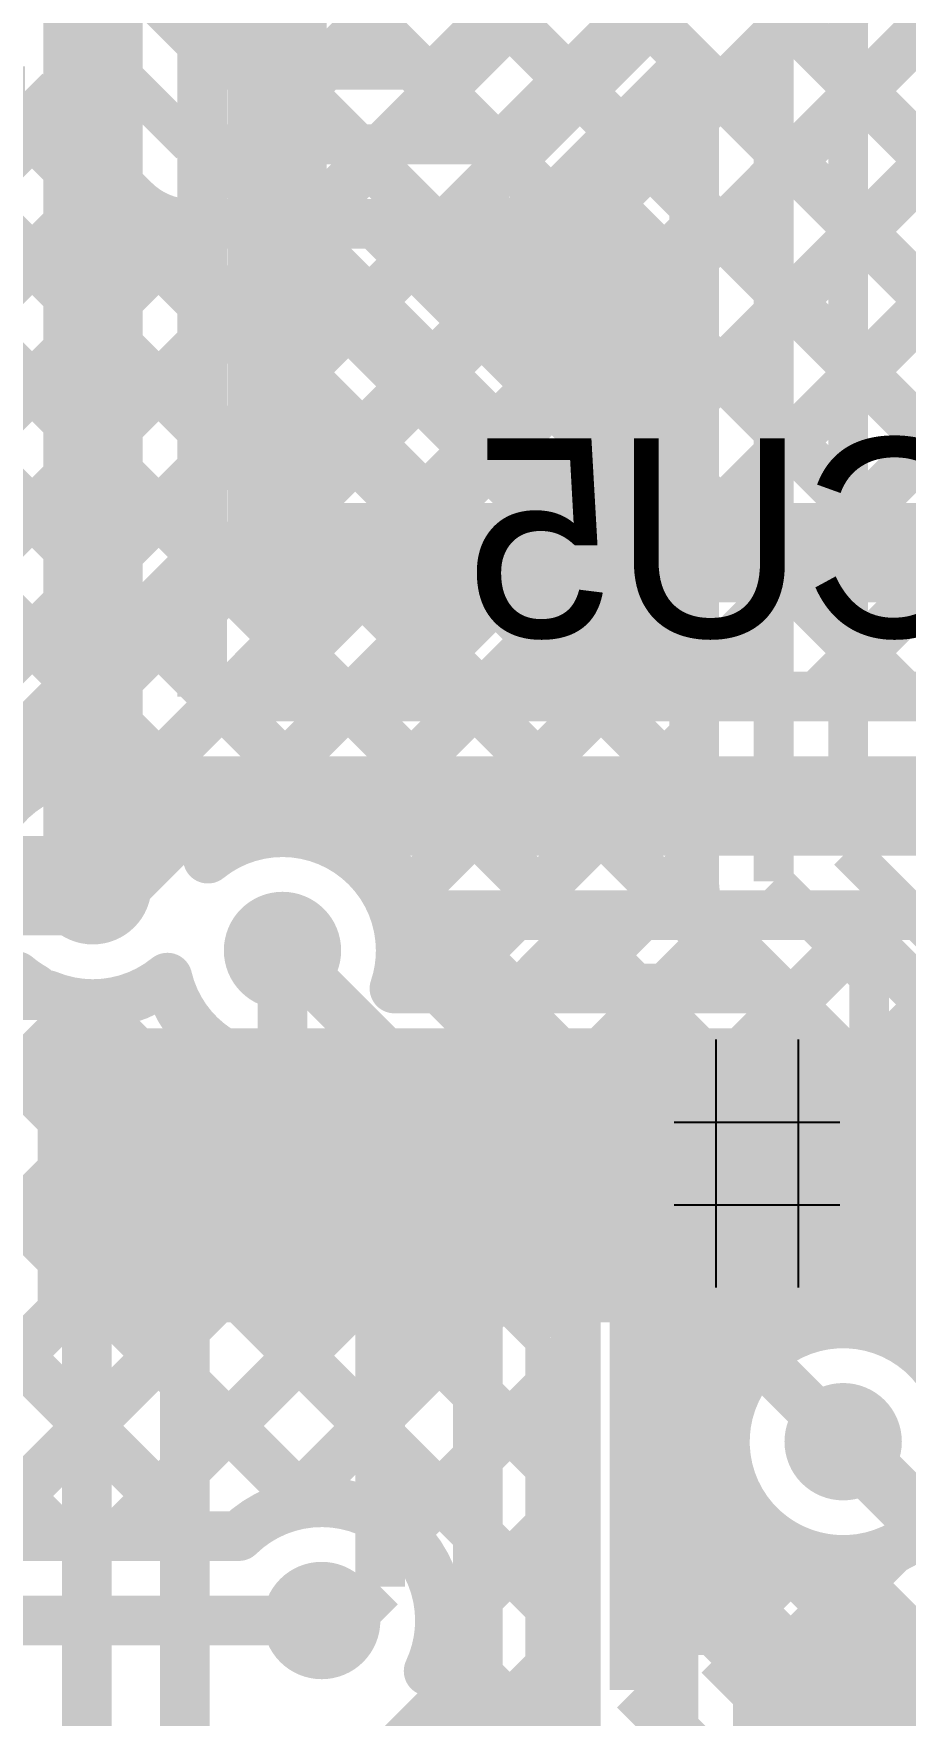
# Model space of a CAD drawing. Header units: millimetres. Extents: x 0.79 to 4.38, y 0.99 to 3.94.
# Drawn here: x 2.775 to 2.9505, y 2.0489 to 2.3875 of the extents above; entities that cross this region are included whole.
import ezdxf

# ---------------------------------------------------------------- set-up
doc = ezdxf.new("R2010")
doc.units = ezdxf.units.MM
doc.header["$MEASUREMENT"] = 0
for name, color, linetype in [('BottomLayer', 5, 'Continuous'), ('BottomOverlay', 54, 'Continuous'), ('BottomPaste', 16, 'Continuous'), ('BottomSolder', 6, 'Continuous'), ('MultiLayer', 9, 'Continuous'), ('TopLayer', 1, 'Continuous'), ('TopPaste', 8, 'Continuous'), ('TopSolder', 216, 'Continuous'), ('ViaHoleLayer', 16, 'Continuous')]:
    doc.layers.add(name, color=color, linetype=linetype)

# ---------------------------------------------------------------- blocks, each defined once
blk = doc.blocks.new('C__0402_B_39')
at = {"layer": 'BottomLayer'}
for points in [[(-0.0275, 0.0125), (-0.0275, -0.0125), (-0.0095, 0.0125), (-0.0095, -0.0125)], [(0.0095, 0.0125), (0.0095, -0.0125), (0.0275, 0.0125), (0.0275, -0.0125)]]:
    blk.add_solid(points, dxfattribs=at)
at = {"layer": 'BottomOverlay', "const_width": 0.01}
for points in [[(-0.034, 0.019), (-0.034, -0.0185)], [(0.034, 0.019), (-0.034, 0.019)], [(0.034, 0.019), (0.034, -0.0185)], [(0.034, -0.0185), (-0.034, -0.0185)]]:
    blk.add_lwpolyline(points, dxfattribs=at)
at = {"layer": 'BottomPaste'}
for points in [[(-0.0275, 0.0125), (-0.0275, -0.0125), (-0.0095, 0.0125), (-0.0095, -0.0125)], [(0.0095, 0.0125), (0.0095, -0.0125), (0.0275, 0.0125), (0.0275, -0.0125)]]:
    blk.add_solid(points, dxfattribs=at)
at = {"layer": 'BottomSolder'}
for points in [[(-0.0315, 0.0165), (-0.0315, -0.0165), (-0.0055, 0.0165), (-0.0055, -0.0165)], [(0.0055, 0.0165), (0.0055, -0.0165), (0.0315, 0.0165), (0.0315, -0.0165)]]:
    blk.add_solid(points, dxfattribs=at)
blk = doc.blocks.new('STM32F070CBT6TR_218')
at = {"layer": 'TopLayer'}
for points in [[(-0.05512, 0.13976), (-0.04331, 0.13976), (-0.05512, 0.19094), (-0.04331, 0.19094)], [(-0.03543, 0.13976), (-0.02362, 0.13976), (-0.03543, 0.19094), (-0.02362, 0.19094)], [(-0.01575, 0.13976), (-0.00394, 0.13976), (-0.01575, 0.19094), (-0.00394, 0.19094)], [(0.00394, 0.13976), (0.01575, 0.13976), (0.00394, 0.19094), (0.01575, 0.19094)], [(0.02362, 0.13976), (0.03543, 0.13976), (0.02362, 0.19094), (0.03543, 0.19094)], [(0.04331, 0.13976), (0.05512, 0.13976), (0.04331, 0.19094), (0.05512, 0.19094)], [(0.06299, 0.13976), (0.0748, 0.13976), (0.06299, 0.19094), (0.0748, 0.19094)], [(0.08268, 0.13976), (0.09449, 0.13976), (0.08268, 0.19094), (0.09449, 0.19094)], [(0.10236, 0.13976), (0.11417, 0.13976), (0.10236, 0.19094), (0.11417, 0.19094)]]:
    blk.add_solid(points, dxfattribs=at)
at = {"layer": 'TopPaste'}
for points in [[(-0.05512, 0.13976), (-0.04331, 0.13976), (-0.05512, 0.19094), (-0.04331, 0.19094)], [(-0.03543, 0.13976), (-0.02362, 0.13976), (-0.03543, 0.19094), (-0.02362, 0.19094)], [(-0.01575, 0.13976), (-0.00394, 0.13976), (-0.01575, 0.19094), (-0.00394, 0.19094)], [(0.00394, 0.13976), (0.01575, 0.13976), (0.00394, 0.19094), (0.01575, 0.19094)], [(0.02362, 0.13976), (0.03543, 0.13976), (0.02362, 0.19094), (0.03543, 0.19094)], [(0.04331, 0.13976), (0.05512, 0.13976), (0.04331, 0.19094), (0.05512, 0.19094)], [(0.06299, 0.13976), (0.0748, 0.13976), (0.06299, 0.19094), (0.0748, 0.19094)], [(0.08268, 0.13976), (0.09449, 0.13976), (0.08268, 0.19094), (0.09449, 0.19094)], [(0.10236, 0.13976), (0.11417, 0.13976), (0.10236, 0.19094), (0.11417, 0.19094)]]:
    blk.add_solid(points, dxfattribs=at)
at = {"layer": 'TopSolder'}
for points in [[(-0.05912, 0.13576), (-0.03931, 0.13576), (-0.05912, 0.19494), (-0.03931, 0.19494)], [(-0.03943, 0.13576), (-0.01962, 0.13576), (-0.03943, 0.19494), (-0.01962, 0.19494)], [(-0.01975, 0.13576), (0.00006, 0.13576), (-0.01975, 0.19494), (0.00006, 0.19494)], [(-0.00006, 0.13576), (0.01975, 0.13576), (-0.00006, 0.19494), (0.01975, 0.19494)], [(0.01962, 0.13576), (0.03943, 0.13576), (0.01962, 0.19494), (0.03943, 0.19494)], [(0.03931, 0.13576), (0.05912, 0.13576), (0.03931, 0.19494), (0.05912, 0.19494)], [(0.05899, 0.13576), (0.0788, 0.13576), (0.05899, 0.19494), (0.0788, 0.19494)], [(0.07868, 0.13576), (0.09849, 0.13576), (0.07868, 0.19494), (0.09849, 0.19494)], [(0.09836, 0.13576), (0.11817, 0.13576), (0.09836, 0.19494), (0.11817, 0.19494)]]:
    blk.add_solid(points, dxfattribs=at)

msp = doc.modelspace()

# ---------------------------------------------------------------- linework, layer by layer
at = {"layer": 'BottomLayer'}
for points, const_width in [([(2.80892, 2.45196), (3.01088, 2.25)], 0.01), ([(2.78692, 2.21592), (2.78692, 2.439)], 0.02), ([(2.80892, 2.254), (2.80892, 2.439)], 0.01), ([(2.80892, 2.27152), (2.97448, 2.43708)], 0.01), ([(2.80892, 2.42368), (2.98259, 2.25)], 0.01), ([(2.80892, 2.38465), (2.84543, 2.42117)], 0.01), ([(2.80892, 2.35637), (2.87196, 2.41941)], 0.01), ([(2.80892, 2.32808), (2.89712, 2.41628)], 0.01), ([(2.80892, 2.2998), (2.92532, 2.4162)], 0.01), ([(2.87052, 2.41864), (3.05016, 2.239)], 0.01), ([(2.90059, 2.41685), (3.07934, 2.2381)], 0.01), ([(2.92931, 2.41642), (2.98677, 2.35895)], 0.01), ([(2.81969, 2.254), (2.97614, 2.41046)], 0.01), ([(2.824, 2.285), (2.824, 2.403)], 0.02), ([(2.84797, 2.254), (2.99516, 2.40119)], 0.01), ([(2.80892, 2.39539), (2.95031, 2.254)], 0.01), ([(2.80892, 2.36711), (2.92202, 2.254)], 0.01), ([(2.87625, 2.254), (2.98467, 2.36242)], 0.01), ([(2.93282, 2.254), (3.03485, 2.35603)], 0.01), ([(2.90454, 2.254), (3.0004, 2.34986)], 0.01), ([(2.80892, 2.33882), (2.89374, 2.254)], 0.01), ([(2.53037, 2.33453), (2.7799, 2.085)], 0.01), ([(2.55865, 2.33453), (2.80818, 2.085)], 0.01), ([(2.80892, 2.31054), (2.86546, 2.254)], 0.01), ([(2.826, 2.283), (3.004, 2.283)], 0.02), ([(2.80892, 2.28225), (2.83717, 2.254)], 0.01), ([(2.80892, 2.254), (2.95589, 2.254)], 0.01), ([(2.78692, 2.21592), (2.803, 2.232)], 0.02), ([(2.803, 2.232), (2.965, 2.232)], 0.02), ([(2.951, 2.23046), (2.98362, 2.23046)], 0.012), ([(2.72865, 2.21592), (2.78692, 2.21592)], 0.02), ([(2.84783, 2.21), (2.95589, 2.21)], 0.01), ([(2.85129, 2.20075), (2.86054, 2.21)], 0.01), ([(2.85289, 2.21), (2.93524, 2.12765)], 0.01), ([(2.86543, 2.18661), (2.88882, 2.21)], 0.01), ([(2.87957, 2.17247), (2.91711, 2.21)], 0.01), ([(2.88117, 2.21), (3.03717, 2.054)], 0.01), ([(2.89372, 2.15832), (2.94539, 2.21)], 0.01), ([(2.90786, 2.14418), (2.97339, 2.20972)], 0.01), ([(2.90946, 2.21), (2.98008, 2.13937)], 0.01), ([(2.93774, 2.21), (2.97908, 2.16866)], 0.01), ([(2.8251, 2.2029), (2.896, 2.132)], 0.01), ([(2.84891, 2.20313), (2.908, 2.14404)], 0.01), ([(2.72752, 2.19395), (2.82986, 2.0916)], 0.01), ([(2.72865, 2.19392), (2.77781, 2.19392)], 0.01), ([(2.75583, 2.19392), (2.879, 2.07075)], 0.01), ([(2.67897, 2.085), (2.78609, 2.19212)], 0.01), ([(2.78591, 2.19213), (2.879, 2.09903)], 0.01), ([(2.70725, 2.085), (2.80829, 2.18604)], 0.01), ([(2.913, 2.12104), (2.97908, 2.18712)], 0.01), ([(2.82487, 2.17909), (2.879, 2.12496)], 0.01), ([(2.73554, 2.085), (2.82725, 2.17671)], 0.01), ([(2.76382, 2.085), (2.84139, 2.16257)], 0.01), ([(2.94649, 2.12625), (2.97908, 2.15884)], 0.01), ([(2.79211, 2.085), (2.85553, 2.14843)], 0.01), ([(2.82622, 2.09082), (2.86968, 2.13428)], 0.01), ([(2.896, 2.054), (2.896, 2.132)], 0.01), ([(2.913, 2.06104), (2.913, 2.132)], 0.01), ([(2.879, 2.054), (2.879, 2.12496)], 0.01), ([(2.913, 2.1216), (2.91788, 2.11673)], 0.01), ([(2.84916, 2.08549), (2.879, 2.11532)], 0.01), ([(2.938, 2.104), (3.006, 2.036)], 0.012), ([(2.913, 2.09276), (2.91575, 2.09551)], 0.01), ([(2.913, 2.09332), (2.98432, 2.022)], 0.01), ([(2.55467, 2.085), (2.81633, 2.085)], 0.01), ([(2.85657, 2.06461), (2.879, 2.08704)], 0.01), ([(2.913, 2.06447), (2.93008, 2.08155)], 0.01), ([(2.93629, 2.08025), (2.99325, 2.0233)], 0.01), ([(2.538, 2.068), (2.833, 2.068)], 0.01), ([(2.92543, 2.04861), (2.94668, 2.06987)], 0.01), ([(2.8566, 2.06486), (2.94547, 1.976)], 0.01), ([(2.913, 2.06503), (2.95603, 2.022)], 0.01), ([(2.913, 2.06104), (2.95204, 2.022)], 0.01), ([(2.86538, 2.04513), (2.879, 2.05876)], 0.01), ([(2.896, 2.054), (2.945, 2.005)], 0.01), ([(2.93957, 2.03447), (2.96082, 2.05572)], 0.01)]:
    msp.add_lwpolyline(points, dxfattribs=dict(at, const_width=const_width))
for points, const_width in [([(2.81809, 2.283, 1), (2.82991, 2.283, 1)], 0.01181), ([(2.78101, 2.21592, 1), (2.79282, 2.21592, 1)], 0.01181), ([(2.8192, 2.2029, 1), (2.83101, 2.2029, 1)], 0.01181), ([(2.84533, 2.21, 1), (2.85033, 2.21, 1)], 0.005), ([(2.84641, 2.20313, 1), (2.85141, 2.20313, 1)], 0.005), ([(2.79943, 2.19743, 1), (2.80443, 2.19743, 1)], 0.005), ([(2.79943, 2.19743, 1), (2.80443, 2.19743, 1)], 0.005), ([(2.77531, 2.19392, 1), (2.78031, 2.19392, 1)], 0.005), ([(2.82237, 2.17909, 1), (2.82737, 2.17909, 1)], 0.005), ([(2.9055, 2.14404, 1), (2.9105, 2.14404, 1)], 0.005), ([(2.90552, 2.14402, 1), (2.91052, 2.14402, 1)], 0.005), ([(2.9105, 2.132, 1), (2.9155, 2.132, 1)], 0.005), ([(2.9105, 2.132, 1), (2.9155, 2.132, 1)], 0.005), ([(2.93209, 2.104, 1), (2.94391, 2.104, 1)], 0.01181), ([(2.81383, 2.085, 1), (2.81883, 2.085, 1)], 0.005), ([(2.93379, 2.08025, 1), (2.93879, 2.08025, 1)], 0.005), ([(2.82709, 2.068, 1), (2.83891, 2.068, 1)], 0.01181), ([(2.85431, 2.068, 1), (2.85931, 2.068, 1)], 0.005), ([(2.85431, 2.068, 1), (2.85931, 2.068, 1)], 0.005), ([(2.85203, 2.05783, 1), (2.85703, 2.05783, 1)], 0.005), ([(2.85203, 2.05783, 1), (2.85703, 2.05783, 1)], 0.005), ([(2.8765, 2.054, 1), (2.8815, 2.054, 1)], 0.005), ([(2.8765, 2.054, 1), (2.8815, 2.054, 1)], 0.005)]:
    msp.add_lwpolyline(points, format="xyb", close=True, dxfattribs=dict(at, const_width=const_width))
at = {"layer": 'BottomLayer', "const_width": 0.01}
for points in [[(2.84783, 2.21, -0.073422), (2.84891, 2.20313)], [(2.80193, 2.19743, -0.275294), (2.77781, 2.19392)], [(2.82487, 2.17909, -0.34518), (2.80193, 2.19743)], [(2.908, 2.14404, -0.199327), (2.913, 2.132)], [(2.90802, 2.14402, -0.198912), (2.913, 2.132)], [(2.93629, 2.08025, -2.1888), (2.96175, 2.10571)], [(2.81633, 2.085, -0.664665), (2.85681, 2.068)], [(2.85681, 2.068, -0.110743), (2.85453, 2.05783)], [(2.85453, 2.05783, -0.272794), (2.86681, 2.037)], [(2.88398, 2.04198, -0.198912), (2.879, 2.054)], [(2.884, 2.04196, -0.199327), (2.879, 2.054)]]:
    msp.add_lwpolyline(points, format="xyb", dxfattribs=at)
at = {"layer": 'BottomOverlay'}
for p, q in [((2.91233, 2.185), (2.91233, 2.13502)), ((2.92899, 2.13502), (2.92899, 2.185)), ((2.904, 2.16834), (2.93732, 2.16834)), ((2.904, 2.15168), (2.92899, 2.15168)), ((2.92899, 2.15168), (2.93732, 2.15168))]:
    msp.add_line(p, q, dxfattribs=at)
at = {"layer": 'MultiLayer', "const_width": 0.01181}
for points in [[(2.81809, 2.283, 1), (2.82991, 2.283, 1)], [(2.78101, 2.21592, 1), (2.79282, 2.21592, 1)], [(2.8192, 2.2029, 1), (2.83101, 2.2029, 1)], [(2.93209, 2.104, 1), (2.94391, 2.104, 1)], [(2.82709, 2.068, 1), (2.83891, 2.068, 1)]]:
    msp.add_lwpolyline(points, format="xyb", close=True, dxfattribs=at)
at = {"layer": 'TopLayer'}
for points, const_width in [([(2.939, 2.39116), (2.97584, 2.428)], 0.008), ([(2.86819, 2.36519), (2.926, 2.423)], 0.008), ([(2.85566, 2.38019), (2.895, 2.41953)], 0.008), ([(2.78142, 2.41158), (2.81281, 2.38019)], 0.008), ([(2.924, 2.21679), (2.924, 2.399)], 0.008), ([(2.77989, 2.3919), (2.8066, 2.36519)], 0.008), ([(2.939, 2.223), (2.939, 2.39116)], 0.008), ([(2.87952, 2.35389), (2.908, 2.38237)], 0.01), ([(2.908, 2.21679), (2.908, 2.38237)], 0.01), ([(2.81281, 2.38019), (2.85566, 2.38019)], 0.008), ([(2.76624, 2.3759), (2.77326, 2.3759)], 0.01), ([(2.76624, 2.37584), (2.908, 2.23408)], 0.01), ([(2.77326, 2.3759), (2.79527, 2.35389)], 0.01), ([(2.7663, 2.23173), (2.908, 2.37343)], 0.01), ([(2.89749, 2.37186), (2.908, 2.36135)], 0.01), ([(2.76624, 2.35894), (2.77823, 2.37093)], 0.01), ([(2.8066, 2.36519), (2.86819, 2.36519)], 0.008), ([(2.88476, 2.35914), (2.908, 2.3359)], 0.01), ([(2.76624, 2.33349), (2.79095, 2.35821)], 0.01), ([(2.76624, 2.35038), (2.92138, 2.19524)], 0.01), ([(2.76624, 2.28258), (2.83285, 2.34919)], 0.01), ([(2.76624, 2.25712), (2.85831, 2.34919)], 0.01), ([(2.76624, 2.30803), (2.80739, 2.34919)], 0.01), ([(2.8066, 2.34919), (2.86819, 2.34919)], 0.01), ([(2.81834, 2.34919), (2.908, 2.25953)], 0.01), ([(2.8438, 2.34919), (2.908, 2.28499)], 0.01), ([(2.86922, 2.34922), (2.908, 2.31044)], 0.01), ([(2.79735, 2.23732), (2.908, 2.34797)], 0.01), ([(2.76624, 2.32493), (2.89593, 2.19524)], 0.01), ([(2.80936, 2.22388), (2.908, 2.32252)], 0.01), ([(2.76624, 2.29947), (2.87047, 2.19524)], 0.01), ([(2.83534, 2.2244), (2.908, 2.29706)], 0.01), ([(2.76096, 2.234), (2.80996, 2.283)], 0.01), ([(2.80996, 2.283), (2.824, 2.283)], 0.01), ([(2.76624, 2.27402), (2.81555, 2.22471)], 0.01), ([(2.84747, 2.21107), (2.908, 2.27161)], 0.01), ([(2.76624, 2.24856), (2.77716, 2.23764)], 0.01), ([(2.85709, 2.19524), (2.908, 2.24615)], 0.01), ([(2.88254, 2.19524), (2.908, 2.22069)], 0.01), ([(2.939, 2.223), (2.9629, 2.1991)], 0.008), ([(2.72865, 2.21473), (2.78573, 2.21473)], 0.01), ([(2.78573, 2.21473), (2.78692, 2.21592)], 0.01), ([(2.924, 2.21679), (2.94321, 2.19757)], 0.008), ([(2.8251, 2.15765), (2.8251, 2.2029)], 0.01), ([(2.908, 2.19524), (2.91546, 2.2027)], 0.01), ([(2.9127, 2.20546), (2.92292, 2.19524)], 0.01), ([(2.76624, 2.19773), (2.77155, 2.19773)], 0.01), ([(2.94321, 2.15765), (2.94321, 2.19757)], 0.008), ([(2.76783, 2.19524), (2.77512, 2.19524)], 0.01), ([(2.84765, 2.19524), (2.86269, 2.19524)], 0.01), ([(2.84765, 2.19524), (2.86269, 2.19524)], 0.01), ([(2.86269, 2.19524), (2.86625, 2.19524)], 0.01), ([(2.86625, 2.19524), (2.88238, 2.19524)], 0.01), ([(2.86625, 2.19524), (2.88238, 2.19524)], 0.01), ([(2.88238, 2.19524), (2.88594, 2.19524)], 0.01), ([(2.88594, 2.19524), (2.90206, 2.19524)], 0.01), ([(2.88594, 2.19524), (2.90206, 2.19524)], 0.01), ([(2.90206, 2.19524), (2.90562, 2.19524)], 0.01), ([(2.90562, 2.19524), (2.92175, 2.19524)], 0.01), ([(2.90562, 2.19524), (2.92175, 2.19524)], 0.01), ([(2.78573, 1.962), (2.78573, 2.15765)], 0.01), ([(2.80542, 1.99758), (2.80542, 2.15765)], 0.01), ([(2.84479, 2.07479), (2.84479, 2.15765)], 0.01), ([(2.86447, 2.05847), (2.86447, 2.15765)], 0.01), ([(2.88416, 2.03316), (2.88416, 2.15765)], 0.01), ([(2.90384, 2.01084), (2.90384, 2.15765)], 0.01), ([(2.92353, 2.11847), (2.92353, 2.15765)], 0.01), ([(2.92084, 2.02989), (3.00995, 2.119)], 0.01), ([(2.92353, 2.11847), (2.938, 2.104)], 0.01), ([(2.92084, 2.01084), (2.92084, 2.08749)], 0.01), ([(2.92084, 2.0808), (2.92446, 2.08442)], 0.01), ([(2.95394, 2.08631), (3.07125, 1.969)], 0.01), ([(2.92084, 2.05535), (2.94779, 2.0823)], 0.01), ([(2.93432, 2.08047), (3.0458, 1.969)], 0.01), ([(2.834, 2.064), (2.84479, 2.07479)], 0.01), ([(2.833, 2.068), (2.834, 2.067)], 0.01), ([(2.92084, 2.0685), (3.02034, 1.969)], 0.01), ([(2.834, 2.064), (2.834, 2.067)], 0.01), ([(2.843, 2.037), (2.86447, 2.05847)], 0.01)]:
    msp.add_lwpolyline(points, dxfattribs=dict(at, const_width=const_width))
at = {"layer": 'TopLayer', "const_width": 0.01}
for points in [[(2.8066, 2.34919, -0.199231), (2.79527, 2.35389)], [(2.8066, 2.34919, -0.198912), (2.79528, 2.35388)], [(2.87952, 2.35389, -0.199231), (2.86819, 2.34919)], [(2.8795, 2.35388, -0.198912), (2.86819, 2.34919)], [(2.76912, 2.23173, -0.607484), (2.81009, 2.22138)], [(2.81009, 2.22138, -0.631424), (2.84891, 2.2029)], [(2.91269, 2.20547, -0.198912), (2.908, 2.21679)], [(2.9127, 2.20546, -0.199231), (2.908, 2.21679)], [(2.84891, 2.2029, -0.082079), (2.84765, 2.19524)], [(2.77512, 2.19524, -0.045833), (2.77155, 2.19773)], [(2.96181, 2.104, -0.675154), (2.92084, 2.08749)]]:
    msp.add_lwpolyline(points, format="xyb", dxfattribs=at)
at = {"layer": 'TopLayer'}
for points, const_width in [([(2.79277, 2.35389, 1), (2.79777, 2.35389, 1)], 0.005), ([(2.79278, 2.35388, 1), (2.79778, 2.35388, 1)], 0.005), ([(2.877, 2.35388, 1), (2.882, 2.35388, 1)], 0.005), ([(2.87702, 2.35389, 1), (2.88202, 2.35389, 1)], 0.005), ([(2.8041, 2.34919, 1), (2.8091, 2.34919, 1)], 0.005), ([(2.8041, 2.34919, 1), (2.8091, 2.34919, 1)], 0.005), ([(2.86569, 2.34919, 1), (2.87069, 2.34919, 1)], 0.005), ([(2.86569, 2.34919, 1), (2.87069, 2.34919, 1)], 0.005), ([(2.81809, 2.283, 1), (2.82991, 2.283, 1)], 0.01181), ([(2.78101, 2.21592, 1), (2.79282, 2.21592, 1)], 0.01181), ([(2.80759, 2.22138, 1), (2.81259, 2.22138, 1)], 0.005), ([(2.80759, 2.22138, 1), (2.81259, 2.22138, 1)], 0.005), ([(2.9055, 2.21679, 1), (2.9105, 2.21679, 1)], 0.005), ([(2.9055, 2.21679, 1), (2.9105, 2.21679, 1)], 0.005), ([(2.8192, 2.2029, 1), (2.83101, 2.2029, 1)], 0.01181), ([(2.84641, 2.2029, 1), (2.85141, 2.2029, 1)], 0.005), ([(2.84641, 2.2029, 1), (2.85141, 2.2029, 1)], 0.005), ([(2.91019, 2.20547, 1), (2.91519, 2.20547, 1)], 0.005), ([(2.9102, 2.20546, 1), (2.9152, 2.20546, 1)], 0.005), ([(2.76905, 2.19773, 1), (2.77405, 2.19773, 1)], 0.005), ([(2.77262, 2.19524, 1), (2.77762, 2.19524, 1)], 0.005), ([(2.84515, 2.19524, 1), (2.85015, 2.19524, 1)], 0.005), ([(2.93209, 2.104, 1), (2.94391, 2.104, 1)], 0.01181), ([(2.91834, 2.08749, 1), (2.92334, 2.08749, 1)], 0.005), ([(2.82709, 2.068, 1), (2.83891, 2.068, 1)], 0.01181)]:
    msp.add_lwpolyline(points, format="xyb", close=True, dxfattribs=dict(at, const_width=const_width))
at = {"layer": 'ViaHoleLayer', "const_width": 0.00591}
for points in [[(2.82105, 2.283, 1), (2.82695, 2.283, 1)], [(2.78396, 2.21592, 1), (2.78987, 2.21592, 1)], [(2.82215, 2.2029, 1), (2.82806, 2.2029, 1)], [(2.93505, 2.104, 1), (2.94095, 2.104, 1)], [(2.83005, 2.068, 1), (2.83595, 2.068, 1)]]:
    msp.add_lwpolyline(points, format="xyb", close=True, dxfattribs=at)

# ---------------------------------------------------------------- block references
at = {"rotation": 180}
for name, p in [('STM32F070CBT6TR_218', (2.894, 2.323)), ('C__0402_B_39', (2.98258, 2.15765))]:
    msp.add_blockref(name, p, dxfattribs=at)

# ---------------------------------------------------------------- texts
at = {"layer": 'BottomOverlay', "text_generation_flag": 2}
msp.add_text('CU5', height=0.04, dxfattribs=at).set_placement((2.969, 2.266))

doc.saveas('drawing.dxf')
